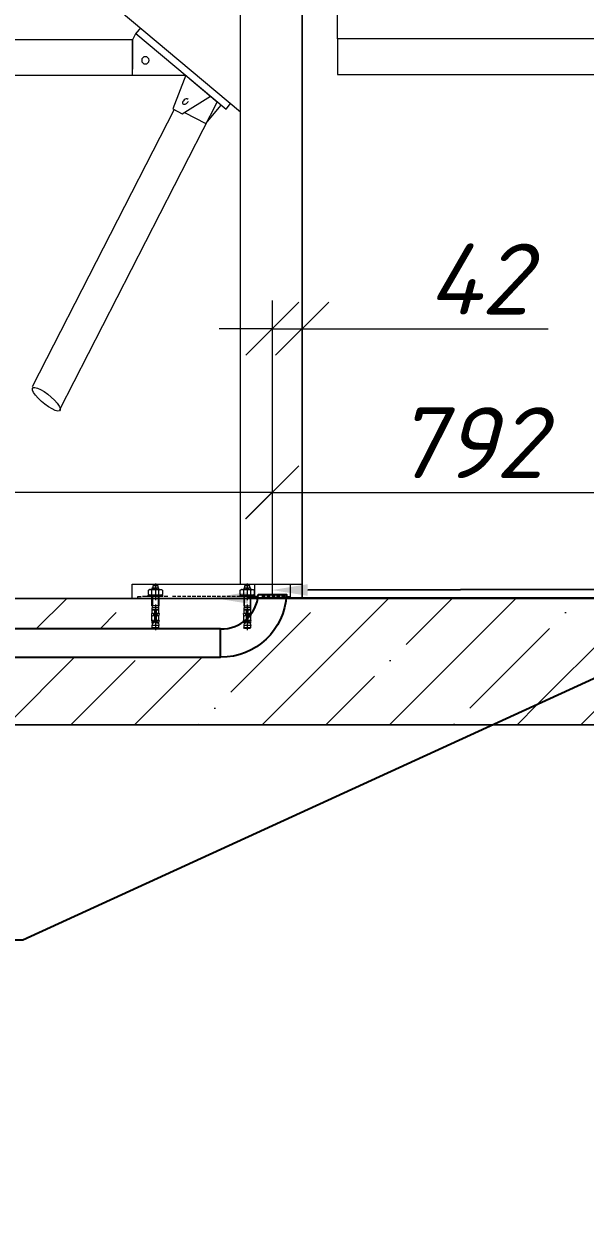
# Model space of a CAD drawing. Header units: millimetres. Extents: x 4247 to 622543, y -201358 to 142419.
# Drawn here: x 281108 to 281899, y -166163 to -164489 of the extents above; entities that cross this region are included whole.
import ezdxf
from ezdxf import colors
from ezdxf.entities.mleader import LeaderData, LeaderLine
from ezdxf.math import Vec2, Vec3

# ---------------------------------------------------------------- set-up
doc = ezdxf.new("R2010")
doc.units = ezdxf.units.MM
doc.linetypes.add('0', pattern=[0])
doc.layers.get('DEFPOINTS').update_dxf_attribs({"color": 252, "lineweight": 9})
doc.layers.add('PDF _Геометрия', color=7, linetype='Continuous')
doc.styles.add('ISOCPEUR100', font='isocpeur.ttf', dxfattribs={"oblique": 15, "height": 100})
doc.styles.add('ISOCPEUR_I', font='isocpeui.ttf', dxfattribs={"width": 0.8, "height": 250})
doc.dimstyles.new('Размеры_text_m75', dxfattribs={"dimtxt": 100, "dimasz": 75, "dimexe": 40, "dimexo": 0, "dimgap": 20, "dimtad": 1, "dimdec": 0, "dimzin": 0, "dimdsep": 46, "dimtxsty": 'ISOCPEUR100', "dimblk": 'OBLIQUE', "dimcen": 1, "dimclrd": 202, "dimclre": 202, "dimclrt": 202, "dimadec": 0, "dimazin": 0, "dimtfac": 1, "dimtdec": 0, "dimtix": 1, "dimtmove": 0, "dimatfit": 0, "dimfxl": 50, "dimtolj": 1, "dimtzin": 0, "dimlwd": 9, "dimlwe": 9, "dimarcsym": 0})
pattern_1 = [(45, (208165.9, -115546.28), (-89.80256, 89.80256), []), (45, (208255.7, -115546.28), (-89.80256, 89.80256), [158.75, -31.75, 0, -31.75])]

# ---------------------------------------------------------------- blocks, each defined once
blk = doc.blocks.new('_Oblique')
at = {"color": 0, "linetype": 'ByBlock', "lineweight": -2}
blk.add_line((-0.5, -0.5), (0.5, 0.5), dxfattribs=at)
blk = doc.blocks.new('*D472')
at = {"color": 202, "lineweight": 9, "transparency": 16777216}
for p, q in [((281500.3, -164510.3), (281500.3, -164068.3)), ((282292.6, -164259.1), (282292.6, -164068.3)), ((282292.6, -164108.3), (281500.3, -164108.3))]:
    blk.add_line(p, q, dxfattribs=at)
at = {"layer": 'DEFPOINTS', "color": 0, "linetype": '0', "transparency": 16777216}
for p in [(281500.3, -164108.3), (282292.6, -164259.1), (281500.3, -164510.3)]:
    blk.add_point(p, dxfattribs=at)
at = {"color": 202, "linetype": '0', "lineweight": 9, "transparency": 16777216, "xscale": 75, "yscale": 75, "zscale": 75, "rotation": 180}
blk.add_blockref('_Oblique', (281500.3, -164108.3), dxfattribs=at)
at = {"color": 202, "linetype": '0', "lineweight": 9, "transparency": 16777216, "xscale": 75, "yscale": 75, "zscale": 75}
blk.add_blockref('_Oblique', (282292.6, -164108.3), dxfattribs=at)
at = {"color": 202, "linetype": '0', "lineweight": 9, "transparency": 16777216, "insert": (281896.5, -164038.3), "char_height": 100, "attachment_point": 5, "style": 'ISOCPEUR100'}
blk.add_mtext('\\A1;792', dxfattribs=at)
blk = doc.blocks.new('*D473')
at = {"color": 202, "lineweight": 9, "transparency": 16777216}
for p, q in [((281500.3, -164510.3), (281500.3, -164196.1)), ((281550.3, -164510.3), (281550.3, -164196.1)), ((281500.3, -164236.1), (281425.3, -164236.1)), ((281500.3, -164236.1), (281550.3, -164236.1)), ((281550.3, -164236.1), (281887.1, -164236.1))]:
    blk.add_line(p, q, dxfattribs=at)
at = {"layer": 'DEFPOINTS', "color": 0, "linetype": '0', "transparency": 16777216}
for p in [(281500.3, -164236.1), (281500.3, -164510.3), (281550.3, -164510.3)]:
    blk.add_point(p, dxfattribs=at)
at = {"color": 202, "linetype": '0', "lineweight": 9, "transparency": 16777216, "xscale": 75, "yscale": 75, "zscale": 75}
blk.add_blockref('_Oblique', (281500.3, -164236.1), dxfattribs=at)
at = {"color": 202, "linetype": '0', "lineweight": 9, "transparency": 16777216, "xscale": 75, "yscale": 75, "zscale": 75, "rotation": 180}
blk.add_blockref('_Oblique', (281550.3, -164236.1), dxfattribs=at)
at = {"color": 202, "linetype": '0', "lineweight": 9, "transparency": 16777216, "insert": (281793.7, -164166.1), "char_height": 100, "attachment_point": 5, "style": 'ISOCPEUR100'}
blk.add_mtext('\\A1;50', dxfattribs=at)
blk = doc.blocks.new('*D475')
at = {"color": 202, "lineweight": 9, "transparency": 16777216}
for p, q in [((281458.2, -165127), (281458.2, -165189.7)), ((282250.6, -165127), (282250.6, -165189.7)), ((281458.2, -165149.7), (282250.6, -165149.7))]:
    blk.add_line(p, q, dxfattribs=at)
at = {"layer": 'DEFPOINTS', "color": 0, "linetype": '0', "transparency": 16777216}
for p in [(281458.2, -165127), (282250.6, -165127), (282250.6, -165149.7)]:
    blk.add_point(p, dxfattribs=at)
at = {"color": 202, "linetype": '0', "lineweight": 9, "transparency": 16777216, "xscale": 75, "yscale": 75, "zscale": 75, "rotation": 180}
blk.add_blockref('_Oblique', (281458.2, -165149.7), dxfattribs=at)
at = {"color": 202, "linetype": '0', "lineweight": 9, "transparency": 16777216, "xscale": 75, "yscale": 75, "zscale": 75}
blk.add_blockref('_Oblique', (282250.6, -165149.7), dxfattribs=at)
at = {"color": 202, "linetype": '0', "lineweight": 9, "transparency": 16777216, "insert": (281734.8, -165079.7), "char_height": 100, "attachment_point": 5, "style": 'ISOCPEUR100'}
blk.add_mtext('\\A1;792', dxfattribs=at)
blk = doc.blocks.new('*D476')
at = {"color": 202, "lineweight": 9, "transparency": 16777216}
for p, q in [((281458.3, -165293.8), (281458.3, -164879)), ((281500.2, -165127), (281500.2, -164879)), ((281458.3, -164919), (281383.3, -164919)), ((281458.3, -164919), (281500.2, -164919)), ((281500.2, -164919), (281847, -164919))]:
    blk.add_line(p, q, dxfattribs=at)
at = {"layer": 'DEFPOINTS', "color": 0, "linetype": '0', "transparency": 16777216}
for p in [(281458.3, -164919), (281500.2, -165127), (281458.3, -165293.8)]:
    blk.add_point(p, dxfattribs=at)
at = {"color": 202, "linetype": '0', "lineweight": 9, "transparency": 16777216, "xscale": 75, "yscale": 75, "zscale": 75}
blk.add_blockref('_Oblique', (281458.3, -164919), dxfattribs=at)
at = {"color": 202, "linetype": '0', "lineweight": 9, "transparency": 16777216, "xscale": 75, "yscale": 75, "zscale": 75, "rotation": 180}
blk.add_blockref('_Oblique', (281500.2, -164919), dxfattribs=at)
at = {"color": 202, "linetype": '0', "lineweight": 9, "transparency": 16777216, "insert": (281748.6, -164849), "char_height": 100, "attachment_point": 5, "style": 'ISOCPEUR100'}
blk.add_mtext('\\A1;42', dxfattribs=at)
blk = doc.blocks.new('*D493')
at = {"color": 202, "lineweight": 9, "transparency": 16777216}
for p, q in [((280393.5, -165299.5), (280393.5, -165109.7)), ((281458.3, -165293.8), (281458.3, -165109.7)), ((281458.3, -165149.7), (280393.5, -165149.7))]:
    blk.add_line(p, q, dxfattribs=at)
at = {"layer": 'DEFPOINTS', "color": 0, "linetype": '0', "transparency": 16777216}
for p in [(280393.5, -165149.7), (280393.5, -165299.5), (281458.3, -165293.8)]:
    blk.add_point(p, dxfattribs=at)
at = {"color": 202, "linetype": '0', "lineweight": 9, "transparency": 16777216, "xscale": 75, "yscale": 75, "zscale": 75, "rotation": 180}
blk.add_blockref('_Oblique', (280393.5, -165149.7), dxfattribs=at)
at = {"color": 202, "linetype": '0', "lineweight": 9, "transparency": 16777216, "xscale": 75, "yscale": 75, "zscale": 75}
blk.add_blockref('_Oblique', (281458.3, -165149.7), dxfattribs=at)
at = {"color": 202, "linetype": '0', "lineweight": 9, "transparency": 16777216, "insert": (280925.9, -165079.7), "char_height": 100, "attachment_point": 5, "style": 'ISOCPEUR100'}
blk.add_mtext('\\A1;1065', dxfattribs=at)

msp = doc.modelspace()

# ---------------------------------------------------------------- hatches: boundary and pattern name
at = {"linetype": '0', "lineweight": 9, "transparency": 33554636}
h = msp.add_hatch(dxfattribs=at)
h.set_pattern_fill('ANSI35', color=256, scale=20)
h.set_pattern_definition(pattern_1)
h.paths.add_polyline_path([(280348.505, -163545.531, -0.30734063), (280277.234, -163514.973, 0.512368), (280161.836, -163514.973), (280161.836, -164742.67), (280348.477, -164602.857)])
h.paths.add_polyline_path([(280348.477, -164602.857), (280161.836, -164742.67), (280161.836, -164857.866), (280348.471, -164833.523)])
h.paths.add_polyline_path([(280348.471, -164833.523), (280161.836, -164857.866), (280161.836, -165362.263), (280348.459, -165282.741)])
h.paths.add_polyline_path([(280348.459, -165289.758), (280348.459, -165282.741), (280161.836, -165362.263), (280161.836, -165477.517), (281274.881, -165477.517), (281327.626, -165382.285), (280437.061, -165382.245, -0.40026962)])
h.paths.add_polyline_path([(282085.021, -165332.418), (282085.021, -165332.235), (282088.874, -165318.905, 0.66389322), (282084.777, -165315.52), (282085.021, -165315.52), (282085.021, -165310.466), (282085.021, -165299.574), (282052.521, -165299.574), (281500.323, -165299.571), (281500.323, -165299.574), (281483.327, -165299.574), (281477.818, -165299.574, -0.38318837), (281385.738, -165382.279), (281385.473, -165382.279), (281385.473, -165382.287), (281327.626, -165382.285), (281274.881, -165477.517), (281768.698, -165477.517)], flags=16)
h.paths.add_polyline_path([(282291.551, -165376.722, -0.28632763), (282231.075, -165299.574), (282219.589, -165299.574), (282219.589, -165301.664), (282215.071, -165310.48), (282215.071, -165299.574), (282095.015, -165299.574), (282095.015, -165309.598), (282095.015, -165310.212), (282085.021, -165310.212), (282085.021, -165299.574), (282052.521, -165299.574), (281500.323, -165299.571), (281500.323, -165299.574), (281483.327, -165299.574), (281477.818, -165299.574, -0.38318837), (281385.738, -165382.279), (281385.473, -165382.279), (281385.473, -165382.287), (281327.626, -165382.285), (281274.881, -165477.517), (282336.237, -165477.517)])
h.paths.add_polyline_path([(282088.012, -165328.48), (282085.811, -165328.48), (282085.458, -165330.158, 0.15556994)], flags=16)
h.paths.add_polyline_path([(282086.46, -165315.52), (282086.46, -165315.802), (282090.018, -165316.734), (282090.018, -165316.452)], flags=16)
h.paths.add_polyline_path([(282088.379, -165327.373), (282088.671, -165325.515), (282084.885, -165325.515, -0.60095481)], flags=16)
h.paths.add_polyline_path([(282085.021, -165336.471), (282085.021, -165332.235), (282090.018, -165332.235), (282088.996, -165318.075, 0.56343376), (282084.777, -165315.52), (282085.021, -165315.52), (282085.021, -165310.466), (282095.015, -165310.466), (282095.015, -165315.351), (282095.015, -165325.487), (282093.595, -165325.487), (282095.644, -165335.228), (282095.015, -165335.228), (282093.772, -165336.471)], flags=16)
h.paths.add_polyline_path([(282218.573, -165310.466), (282218.573, -165315.464), (282219.589, -165315.464), (282219.589, -165311.539)], flags=16)
h.paths.add_polyline_path([(282223.167, -165325.487), (282223.797, -165328.48), (282224.587, -165328.48), (282224.587, -165325.487)], flags=16)
h.paths.add_polyline_path([(282216.007, -165325.515), (282214.455, -165325.515, -0.60094796), (282217.952, -165327.374), (282218.21, -165325.515), (282216.007, -165325.515), (282214.591, -165332.235), (282219.589, -165332.235), (282217.952, -165327.374, 0.36619695), (282216.082, -165325.163), (282216.067, -165325.233), (282219.589, -165325.233), (282219.589, -165332.235), (282224.587, -165332.235), (282224.587, -165336.471), (282214.591, -165336.471), (282214.591, -165332.235)], flags=16)
h.paths.add_polyline_path([(282219.589, -165302.899), (282219.589, -165309.252), (282223.091, -165310.494), (282223.091, -165310.212)], flags=16)
h = msp.add_hatch(dxfattribs=at)
h.set_pattern_fill('ANSI35', color=256, scale=20)
h.set_pattern_definition([(45, (202863.25, -115546.28), (-89.80256, 89.80256), []), (45, (202953.05, -115546.28), (-89.80256, 89.80256), [158.75, -31.75, 0, -31.75])])
h.paths.add_polyline_path([(281297.739, -165300.261), (280437.06, -165300.261), (280437.061, -165342.207), (281297.736, -165342.271)])
h = msp.add_hatch(dxfattribs=at)
h.set_pattern_fill('ANSI35', color=256, scale=20)
h.set_pattern_definition(pattern_1)
edge = h.paths.add_edge_path()
edge.add_line((282085.021, -165332.418), (282085.021, -165326.125))
edge.add_spline(control_points=[(282084.879, -165325.544), (282084.907, -165326.814), (282085.471, -165327.831), (282086.177, -165327.831)], knot_values=[0, 0, 0, 0, 1, 1, 1, 1], degree=3, periodic=0)
edge.add_spline(control_points=[(282086.177, -165319.106), (282086.912, -165319.106), (282087.476, -165317.496), (282087.448, -165315.52)], knot_values=[0, 0, 0, 0, 1, 1, 1, 1], degree=3, periodic=0)
edge.add_spline(control_points=[(282084.765, -165315.548), (282084.794, -165317.525), (282085.415, -165319.106), (282086.177, -165319.106)], knot_values=[0, 0, 0, 0, 1, 1, 1, 1], degree=3, periodic=0)
edge.add_line((282083.748, -165309.598), (282085.021, -165309.598))
edge.add_line((282085.021, -165309.598), (282085.021, -165307.473))
edge.add_line((282085.021, -165307.473), (282085.021, -165299.574))
edge.add_line((282085.021, -165299.574), (282052.521, -165299.574))
edge.add_line((282052.521, -165299.574), (281500.323, -165299.565))
edge.add_line((281500.323, -165299.565), (281500.323, -165299.574))
edge.add_line((281500.323, -165299.574), (281477.818, -165299.574))
edge.add_arc((281385.742, -165289.673), 92.606, 269.997443, 353.862447, ccw=False)
edge.add_line((281385.738, -165382.279), (281385.473, -165382.279))
edge.add_line((281385.473, -165382.279), (281385.473, -165382.287))
edge.add_line((281385.473, -165382.287), (281327.626, -165382.285))
edge.add_line((281327.626, -165382.285), (281274.881, -165477.517))
edge.add_line((281274.881, -165477.517), (281768.698, -165477.517))
edge.add_line((281768.698, -165477.517), (282085.021, -165332.418))

# ---------------------------------------------------------------- linework, layer by layer
at = {"color": 18, "linetype": '0', "lineweight": 9, "true_color": 0x000000}
for p, q in [((280393.522, -165299.566), (282593.507, -165299.54)), ((282829.263, -165299.574), (280393.522, -165299.546)), ((282825.193, -165477.517), (280161.836, -165477.517)), ((280992.648, -165477.517), (282825.193, -165477.517))]:
    msp.add_line(p, q, dxfattribs=at)
at = {"color": 30, "linetype": '0', "lineweight": 25, "true_color": 0xff8000}
msp.add_lwpolyline([(281438.318, -165293.838), (281478.255, -165293.838, -0.40194154), (281385.473, -165382.279), (281385.473, -165342.286, 0.40589503)], format="xyb", close=True, dxfattribs=at)
msp.add_lwpolyline([(281385.473, -165342.278), (280437.061, -165342.207), (280437.061, -165382.245), (281385.473, -165382.287)], close=True, dxfattribs=at)
at = {"layer": 'PDF _Геометрия', "color": 7, "linetype": '0', "lineweight": 0}
for points in [[(281478.339, -165296.587), (281483.327, -165296.587), (281483.327, -165299.574), (281500.323, -165299.574), (281500.323, -164260.994), (281207.716, -164260.994), (281207.716, -164440.244), (281413.432, -164613.012)], [(281500.323, -164260.994), (281500.323, -165299.574), (281260.646, -165299.574), (281260.646, -165278.944), (281500.323, -165278.944)], [(281413.432, -165278.944), (281413.432, -164260.994)], [(281272.652, -164494.78), (281266.001, -164502.672), (281393.082, -164609.602), (281399.48, -164601.288)], [(281266.114, -164502.446), (281261.153, -164511.747), (281261.153, -164553.234)], [(281342.211, -164566.706), (281380.399, -164598.892), (281158.31, -165033.236)], [(281261.153, -164561.689), (281336.264, -164561.689), (281318.338, -164609.179), (281331.472, -164615.915), (281371.381, -164591.282)], [(281339.787, -164598.779), (281339.083, -164599.766), (281338.18, -164600.696), (281337.138, -164601.457)], [(281338.18, -164594.749), (281339.083, -164594.918), (281339.787, -164595.341)], [(281320.058, -164610.081), (281120.121, -165001.078)], [(281334.404, -164614.083), (281364.729, -164629.584), (281386.347, -164603.909)], [(281288.351, -165286.722), (281298.808, -165286.722)], [(281298.554, -165286.722), (281298.554, -165284.609), (281288.576, -165284.609), (281288.576, -165286.722)], [(281297.934, -165284.609), (281289.197, -165284.609)], [(281297.314, -165284.609), (281297.314, -165281.593), (281289.816, -165281.593), (281289.816, -165284.609)], [(281417.688, -165286.722), (281428.116, -165286.722)], [(281427.89, -165286.722), (281427.89, -165284.609), (281417.913, -165284.609), (281417.913, -165286.722)], [(281427.27, -165284.609), (281418.534, -165284.609)], [(281426.651, -165284.609), (281426.651, -165281.593), (281419.153, -165281.593), (281419.153, -165284.609)], [(281268.623, -165299.574), (281268.623, -165296.587), (281273.611, -165296.587)], [(281280.601, -165296.587), (281275.612, -165296.587)], [(281283.109, -165296.587), (281278.093, -165296.587)], [(281290.071, -165296.587), (281285.082, -165296.587)], [(281298.554, -165296.587), (281298.554, -165309.58), (281288.576, -165309.58), (281288.576, -165296.587)], [(281297.088, -165296.587), (281292.072, -165296.587)], [(281304.078, -165296.587), (281299.062, -165296.587)], [(281311.067, -165296.587), (281306.051, -165296.587)], [(281322.566, -165296.587), (281317.55, -165296.587)], [(281329.555, -165296.587), (281324.539, -165296.587)], [(281336.545, -165296.587), (281331.558, -165296.587)], [(281343.536, -165296.587), (281338.547, -165296.587)], [(281350.526, -165296.587), (281345.537, -165296.587)], [(281357.515, -165296.587), (281352.526, -165296.587)], [(281364.505, -165296.587), (281359.516, -165296.587)], [(281371.494, -165296.587), (281366.506, -165296.587)], [(281378.484, -165296.587), (281373.495, -165296.587)], [(281385.473, -165296.587), (281380.485, -165296.587)], [(281392.463, -165296.587), (281387.474, -165296.587)], [(281399.453, -165296.587), (281394.464, -165296.587)], [(281406.442, -165296.587), (281401.454, -165296.587)], [(281413.432, -165296.587), (281408.443, -165296.587)], [(281420.421, -165296.587), (281415.433, -165296.587)], [(281422.902, -165296.587), (281417.913, -165296.587), (281417.913, -165309.58), (281427.89, -165309.58), (281427.89, -165296.587)], [(281429.891, -165296.587), (281424.903, -165296.587)], [(281436.881, -165296.587), (281431.892, -165296.587)], [(281448.38, -165296.587), (281443.391, -165296.587)], [(281455.369, -165296.587), (281450.381, -165296.587)], [(281462.359, -165296.587), (281457.37, -165296.587)], [(281469.348, -165296.587), (281464.36, -165296.587)], [(281476.338, -165296.587), (281471.349, -165296.587)], [(281289.084, -165309.58), (281289.084, -165312.567)], [(281293.565, -165316.626), (281293.565, -165320.543), (281293.565, -165318.599), (281293.565, -165320.543)], [(281298.075, -165309.58), (281298.075, -165312.567)], [(281418.421, -165309.58), (281418.421, -165312.567)], [(281422.902, -165316.626), (281422.902, -165320.543), (281422.902, -165318.599), (281422.902, -165320.543)], [(281427.412, -165309.58), (281427.412, -165312.567)], [(281289.394, -165333.536), (281288.576, -165337.285)], [(281298.554, -165340.272), (281297.314, -165341.512), (281289.816, -165341.512), (281288.576, -165340.272), (281298.554, -165340.272), (281298.554, -165337.285), (281288.576, -165337.285), (281288.576, -165340.272)], [(281294.581, -165330.295), (281292.578, -165330.295)], [(281297.765, -165333.536), (281298.554, -165337.285)], [(281418.702, -165333.536), (281417.913, -165337.285)], [(281427.89, -165340.272), (281426.651, -165341.512), (281419.153, -165341.512), (281417.913, -165340.272), (281427.89, -165340.272), (281427.89, -165337.285), (281417.913, -165337.285), (281417.913, -165340.272)], [(281423.889, -165330.295), (281421.915, -165330.295)], [(281427.102, -165333.536), (281427.89, -165337.285)]]:
    msp.add_lwpolyline(points, dxfattribs=at)
for points in [[(281261.153, -164511.747), (280759.309, -164511.747), (280759.309, -164561.689), (281261.153, -164561.689)], [(282053.03, -164510.313), (281550.272, -164510.313), (281550.272, -164560.346), (282053.03, -164560.346)], [(281155.14, -165024.118), (281157.846, -165028.008), (281159.34, -165031.221), (281159.51, -165033.588), (281158.325, -165034.913), (281155.874, -165035.11), (281152.351, -165034.18), (281147.954, -165032.179), (281143.022, -165029.22), (281137.864, -165025.556), (281132.875, -165021.385), (281128.338, -165017.016), (281124.56, -165012.76), (281121.855, -165008.871), (281120.389, -165005.658), (281120.22, -165003.29), (281121.405, -165001.966), (281123.856, -165001.768), (281127.379, -165002.699), (281131.748, -165004.7), (281136.708, -165007.659), (281141.838, -165011.323), (281146.854, -165015.494), (281151.392, -165019.863)], [(281303.373, -165287.483), (281303.373, -165293.966), (281302.049, -165294.699), (281285.082, -165294.699), (281283.786, -165293.966), (281283.786, -165287.483), (281285.082, -165286.722), (281302.049, -165286.722)], [(281432.71, -165287.483), (281432.71, -165293.966), (281431.385, -165294.699), (281414.419, -165294.699), (281413.094, -165293.966), (281413.094, -165287.483), (281414.419, -165286.722), (281431.385, -165286.722)], [(281433.414, -165278.944), (281483.356, -165278.944), (281483.356, -165299.546), (281433.414, -165299.546)], [(281433.414, -165278.944), (281483.356, -165278.944), (281483.356, -165299.546), (281433.414, -165299.546)], [(281283.588, -165294.699), (281303.57, -165294.699), (281303.57, -165296.559), (281283.588, -165296.559)], [(281412.925, -165294.699), (281432.907, -165294.699), (281432.907, -165296.559), (281412.925, -165296.559)], [(281457.934, -165297.32), (281457.934, -165297.601)], [(281288.576, -165312.567), (281288.576, -165315.301), (281298.554, -165315.301), (281298.554, -165312.567)], [(281290.015, -165320.6), (281290.015, -165320.881)], [(281290.071, -165315.301), (281290.071, -165315.583)], [(281290.071, -165315.301), (281290.071, -165315.583)], [(281293.565, -165315.611), (281293.565, -165315.893)], [(281293.565, -165321.53), (281293.565, -165321.812)], [(281297.061, -165315.301), (281297.061, -165315.583)], [(281297.061, -165315.301), (281297.061, -165315.583)], [(281297.822, -165320.543), (281297.822, -165320.825)], [(281417.913, -165312.567), (281417.913, -165315.301), (281427.89, -165315.301), (281427.89, -165312.567)], [(281419.351, -165320.6), (281419.351, -165320.881)], [(281419.406, -165315.301), (281419.406, -165315.583)], [(281419.406, -165315.301), (281419.406, -165315.583)], [(281422.902, -165315.611), (281422.902, -165315.893)], [(281422.902, -165321.53), (281422.902, -165321.812)], [(281426.397, -165315.301), (281426.397, -165315.583)], [(281426.397, -165315.301), (281426.397, -165315.583)], [(281427.157, -165320.543), (281427.157, -165320.825)]]:
    msp.add_lwpolyline(points, close=True, dxfattribs=at)
for points in [[(281279.417, -164535.422, 0.41397502), (281274.259, -164540.579, 0.41397758), (281279.417, -164545.737, 0.41393276), (281284.574, -164540.579, 0.41393021)], [(281298.808, -165320.543), (281296.13, -165320.543, -0.2210294)], [(281428.144, -165320.543), (281425.467, -165320.543, -0.22114294)]]:
    msp.add_lwpolyline(points, format="xyb", close=True, dxfattribs=at)
for points in [[(281284.349, -165294.276, 0.26957126), (281288.662, -165293.966), (281288.662, -165287.483, 0.26943609), (281284.349, -165287.145)], [(281302.81, -165294.276, -0.26787038), (281298.47, -165293.966), (281298.47, -165287.483, -0.26773845), (281302.81, -165287.145)], [(281413.686, -165294.276, 0.26967383), (281417.997, -165293.966), (281417.997, -165287.483, 0.26953983), (281413.686, -165287.145)], [(281432.118, -165294.276, -0.26967383), (281427.807, -165293.966), (281427.807, -165287.483, -0.26953983), (281432.118, -165287.145)], [(281298.554, -165320.431), (281298.554, -165315.555), (281288.576, -165315.555), (281288.576, -165320.487, -0.21879572), (281291.029, -165320.6), (281288.323, -165320.6)], [(281288.576, -165331.62), (281288.576, -165333.536), (281291.564, -165333.536, 0.1201438), (281292.578, -165331.394), (281292.578, -165315.555)], [(281294.581, -165315.555), (281294.581, -165331.394, 0.08817717), (281295.566, -165333.536), (281298.554, -165333.536), (281298.554, -165331.789)], [(281427.89, -165320.431), (281427.89, -165315.555), (281417.913, -165315.555), (281417.913, -165320.487, -0.22114452), (281420.337, -165320.6), (281417.66, -165320.6)], [(281417.913, -165331.62), (281417.913, -165333.536), (281420.901, -165333.536, 0.1197514), (281421.915, -165331.394), (281421.915, -165315.555)], [(281423.889, -165315.555), (281423.889, -165331.394, 0.07983319), (281424.903, -165333.536), (281427.89, -165333.536), (281427.89, -165331.789)], [(281288.436, -165330.577), (281290.945, -165330.577, 0.28644411), (281288.576, -165330.492), (281288.576, -165322.572)], [(281298.752, -165330.549), (281296.243, -165330.549, -0.30331264), (281298.554, -165330.436), (281298.554, -165322.742)], [(281417.773, -165330.577), (281420.28, -165330.577, 0.28660156), (281417.913, -165330.492), (281417.913, -165322.572)], [(281428.087, -165330.549), (281425.58, -165330.549, -0.30347867), (281427.89, -165330.436), (281427.89, -165322.742)]]:
    msp.add_lwpolyline(points, format="xyb", dxfattribs=at)
at = {"layer": 'PDF _Геометрия', "color": 3, "linetype": '0', "lineweight": 0}
for points in [[(281289.507, -165284.609), (281289.507, -165286.722)], [(281297.623, -165284.609), (281297.623, -165286.722)], [(281418.844, -165284.609), (281418.844, -165286.722)], [(281426.96, -165284.609), (281426.96, -165286.722)], [(281289.507, -165296.587), (281289.507, -165309.58)], [(281297.623, -165296.587), (281297.623, -165309.58)], [(281418.844, -165296.587), (281418.844, -165309.58)], [(281426.96, -165296.587), (281426.96, -165309.58)]]:
    msp.add_lwpolyline(points, dxfattribs=at)
at = {"layer": 'PDF _Геометрия', "color": 1, "linetype": '0', "lineweight": 0}
for points in [[(281293.565, -165278.239), (281293.565, -165301.66)], [(281422.902, -165278.239), (281422.902, -165301.66)], [(281293.565, -165308.001), (281293.565, -165314.343)], [(281293.565, -165320.684), (281293.565, -165344.105)], [(281422.902, -165308.001), (281422.902, -165314.343)], [(281422.902, -165320.684), (281422.902, -165344.105)]]:
    msp.add_lwpolyline(points, dxfattribs=at)
at = {"layer": 'PDF _Геометрия', "color": 3, "linetype": '0', "lineweight": 0}
for points in [[(281298.554, -165315.301), (281298.554, -165315.583)], [(281427.89, -165315.301), (281427.89, -165315.583)]]:
    msp.add_lwpolyline(points, close=True, dxfattribs=at)
at = {"layer": 'PDF _Геометрия', "color": 7, "linetype": '0', "lineweight": 0}
for centre, radius, start, end in [((281293.566, -165302.902), 16.18, 72.356804, 107.643196), ((281422.902, -165302.907), 16.185, 72.359309, 107.640691), ((281293.566, -165278.081), 16.624, 252.842911, 287.157089), ((281422.902, -165278.077), 16.629, 252.845349, 287.154651)]:
    msp.add_arc(centre, radius, start, end, dxfattribs=at)
msp.add_ellipse((281336.025, -164598.624), major_axis=(3.892, 3.114), ratio=0.59264911, start_param=0.60447304, end_param=4.53091271, dxfattribs=at)
for points in [[(281288.323, -165320.628), (281288.323, -165320.6), (281288.323, -165320.6), (281288.323, -165320.6)], [(281289.732, -165324.179), (281289, -165324.179), (281288.351, -165322.601), (281288.323, -165320.628)], [(281291.029, -165320.6), (281291.029, -165322.572), (281290.465, -165324.179), (281289.732, -165324.179)], [(281296.13, -165320.571), (281296.13, -165320.571), (281296.13, -165320.571), (281296.13, -165320.543)], [(281297.539, -165324.123), (281296.778, -165324.151), (281296.158, -165322.544), (281296.13, -165320.571)], [(281298.808, -165320.543), (281298.836, -165322.516), (281298.272, -165324.123), (281297.539, -165324.123)], [(281417.66, -165320.628), (281417.66, -165320.6), (281417.66, -165320.6), (281417.66, -165320.6)], [(281419.069, -165324.179), (281418.308, -165324.179), (281417.688, -165322.601), (281417.66, -165320.628)], [(281420.337, -165320.6), (281420.366, -165322.572), (281419.801, -165324.179), (281419.069, -165324.179)], [(281425.467, -165320.571), (281425.467, -165320.571), (281425.467, -165320.571), (281425.467, -165320.543)], [(281426.847, -165324.123), (281426.115, -165324.151), (281425.495, -165322.544), (281425.467, -165320.571)], [(281428.144, -165320.543), (281428.173, -165322.516), (281427.608, -165324.123), (281426.847, -165324.123)], [(281288.436, -165330.605), (281288.436, -165330.605), (281288.436, -165330.605), (281288.436, -165330.577)], [(281289.732, -165332.888), (281289.028, -165332.888), (281288.464, -165331.873), (281288.436, -165330.605)], [(281290.945, -165330.577), (281290.972, -165331.845), (281290.437, -165332.86), (281289.732, -165332.888)], [(281297.539, -165332.831), (281296.835, -165332.831), (281296.243, -165331.817), (281296.243, -165330.549)], [(281298.752, -165330.549), (281298.779, -165331.789), (281298.215, -165332.831), (281297.539, -165332.831)], [(281417.773, -165330.605), (281417.773, -165330.605), (281417.773, -165330.605), (281417.773, -165330.577)], [(281419.069, -165332.888), (281418.365, -165332.888), (281417.8, -165331.873), (281417.773, -165330.605)], [(281420.28, -165330.577), (281420.309, -165331.845), (281419.745, -165332.86), (281419.069, -165332.888)], [(281426.876, -165332.831), (281426.172, -165332.831), (281425.58, -165331.817), (281425.58, -165330.549)], [(281428.087, -165330.549), (281428.087, -165331.789), (281427.552, -165332.831), (281426.876, -165332.831)]]:
    msp.add_open_spline(points, degree=3, dxfattribs=at)

# ---------------------------------------------------------------- dimensions: what is measured, and where the dimension line sits
at = {"color": 18, "linetype": '0', "lineweight": 9, "true_color": 0x000000}
for base, p1, p2, picture, middle in [((281500.323, -164108.271), (282292.607, -164259.104), (281500.323, -164510.313), '*D472', (281896.465, -164038.271)), ((280393.522, -165149.709), (281458.287, -165293.838), (280393.522, -165299.534), '*D493', (280925.904, -165079.709))]:
    dim = msp.add_linear_dim(base=base, p1=p1, p2=p2, dimstyle='Размеры_text_m75', dxfattribs=at)
    dim.commit()
    dim.dimension.update_dxf_attribs({"geometry": picture, "text_midpoint": middle})
for base, p1, p2, picture, middle in [((281500.323, -164236.054), (281550.272, -164510.313), (281500.323, -164510.313), '*D473', (281793.669, -164236.054)), ((281458.287, -164918.997), (281500.238, -165126.98), (281458.287, -165293.838), '*D476', (281748.636, -164918.997)), ((282250.606, -165149.709), (281458.238, -165126.977), (282250.606, -165126.977), '*D475', (281734.837, -165149.709))]:
    dim = msp.add_linear_dim(base=base, p1=p1, p2=p2, dimstyle='Размеры_text_m75', dxfattribs=at)
    dim.commit()
    dim.dimension.update_dxf_attribs({"geometry": picture, "text_midpoint": middle, "dimtype": 160})

# ---------------------------------------------------------------- leaders
ml = msp.add_multileader_mtext('Standard', dxfattribs=at)
ml.set_content('Кабельный ввод в турникет, в месте вывода \\Pиз стяжки технологический запас 5 метров ', color=7, style='ISOCPEUR_I')
ml.set_leader_properties(color=7, linetype='Continuous', lineweight=25)
ml.build(insert=Vec2(0, 0))
ml.multileader.update_dxf_attribs({"text_left_attachment_type": 6, "text_right_attachment_type": 6, "dogleg_length": 50, "arrow_head_size": 50})
ctx = ml.context
ctx.base_point, ctx.char_height, ctx.arrow_head_size, ctx.landing_gap_size, ctx.plane_origin = Vec3(282520.862, -165781.183), 100, 50, 50, Vec3(281458.16, -165287.52)
ctx.left_attachment, ctx.right_attachment, ctx.text_align_type = 6, 6, 2
notes = []
notes.append((ctx, [(0, (1, 1, 0), (282470.862, -165781.183), (1, 0), 50, [(1, [(281458.16, -165287.52), (282250.928, -165285.091)], 0, [])])]))
ctx.mtext.insert, ctx.mtext.alignment, ctx.mtext.flow_direction = Vec3(284948.862, -165651.183), 3, 5
ml = msp.add_multileader_mtext('Standard', dxfattribs=at)
ml.set_content('Монтажная пластина', color=7, style='ISOCPEUR_I')
ml.set_leader_properties(color=7, linetype='Continuous', lineweight=25)
ml.build(insert=Vec2(0, 0))
ml.multileader.update_dxf_attribs({"text_left_attachment_type": 6, "text_right_attachment_type": 6, "dogleg_length": 50, "arrow_head_size": 50})
ctx = ml.context
ctx.base_point, ctx.char_height, ctx.arrow_head_size, ctx.landing_gap_size, ctx.plane_origin = Vec3(279841.727, -165781.183), 100, 50, 50, Vec3(274981.982, -168835.543)
ctx.left_attachment, ctx.right_attachment, ctx.text_align_type = 6, 6, 2
notes.append((ctx, [(1, (1, 1, 0), (281106.697, -165781.183), (-1, 0), 50, [(2, [(281374.086, -165298.399), (282160.241, -165297.914)], 0, [])])]))
ctx.mtext.insert, ctx.mtext.alignment, ctx.mtext.flow_direction = Vec3(281006.697, -165661.183), 3, 5
for ctx, leaders in notes:
    for number, flags, end, landing, length, lines in leaders:
        leader = LeaderData()
        leader.index, (leader.has_last_leader_line, leader.has_dogleg_vector, leader.attachment_direction) = number, flags
        leader.last_leader_point, leader.dogleg_vector, leader.dogleg_length = Vec3(end), Vec3(landing), length
        for number, points, colour, breaks in lines:
            line = LeaderLine()
            line.index, line.vertices, line.color, line.breaks = number, Vec3.list(points), colors.encode_raw_color(colour), breaks
            leader.lines.append(line)
        ctx.leaders.append(leader)

doc.saveas('drawing.dxf')
